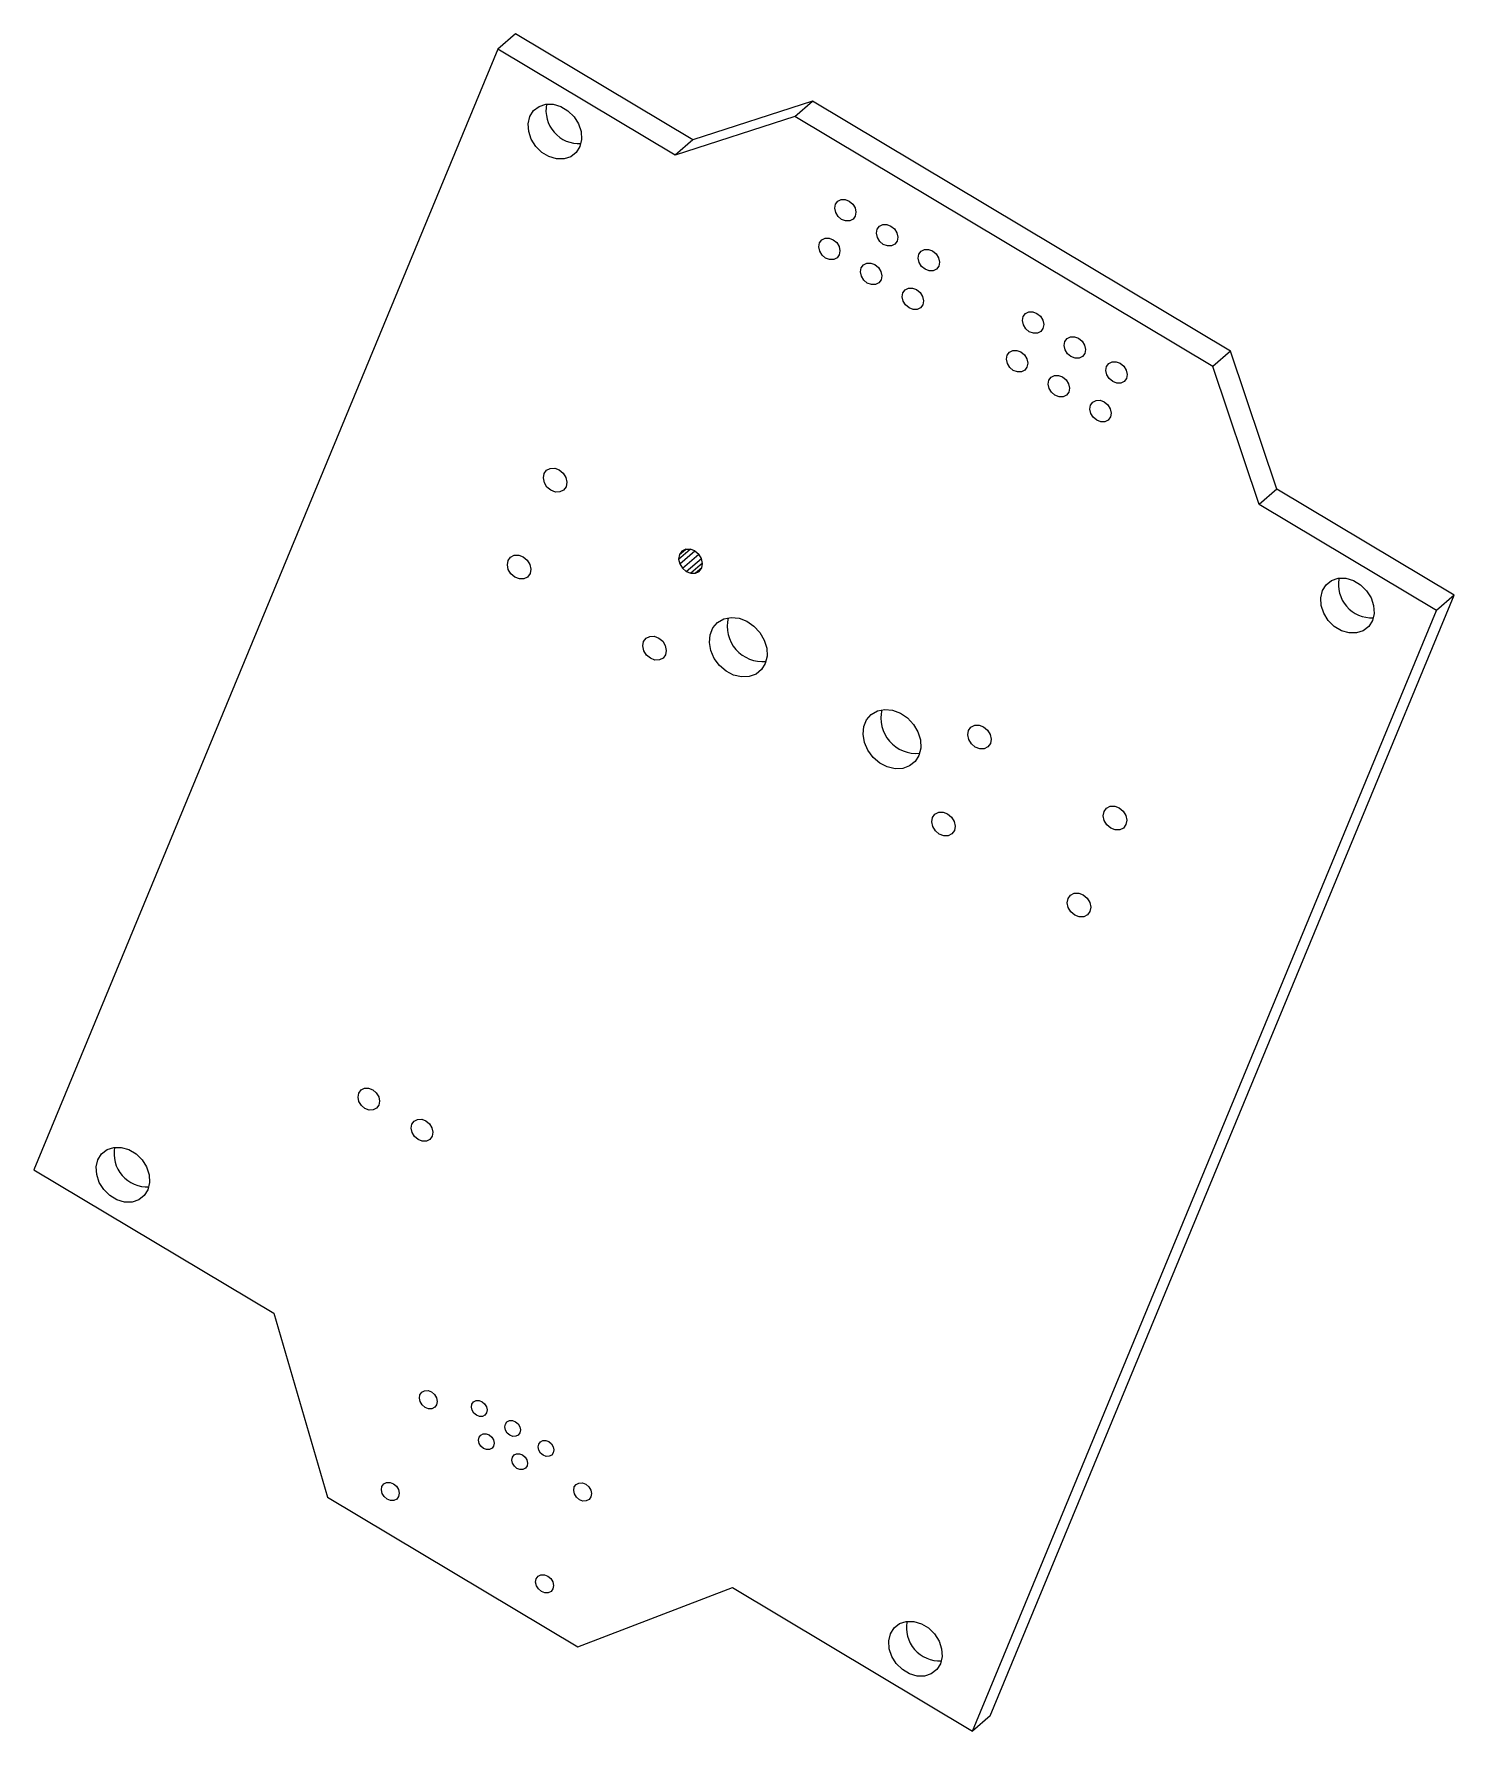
# Paper-space layout '_Isometric' of a CAD drawing. Header units: millimetres. Extents: x 124.3 to 181.3, y -57.8 to 10.4.
import ezdxf

# ---------------------------------------------------------------- set-up
doc = ezdxf.new("R2010")
doc.units = ezdxf.units.MM

psp = doc.layouts.new('_Isometric')

# ---------------------------------------------------------------- linework, layer by layer
at = {"color": 7, "linetype": 'Continuous', "lineweight": 25}
for p, q in [((143.643, 10.367), (142.934, 9.752)), ((150.757, 6.11), (143.643, 10.367)), ((142.934, 9.752), (124.311, -35.232)), ((150.048, 5.495), (142.934, 9.752)), ((155.561, 7.667), (150.757, 6.11)), ((154.852, 7.052), (155.561, 7.667)), ((172.332, -2.369), (155.561, 7.667)), ((154.852, 7.052), (150.048, 5.495)), ((171.623, -2.984), (154.852, 7.052)), ((150.757, 6.11), (150.048, 5.495)), ((172.332, -2.369), (171.623, -2.984)), ((174.194, -7.914), (172.332, -2.369)), ((173.485, -8.529), (171.623, -2.984)), ((174.194, -7.914), (173.485, -8.529)), ((181.309, -12.172), (174.194, -7.914)), ((180.6, -12.787), (173.485, -8.529)), ((150.187, -10.714), (150.645, -10.317)), ((150.219, -10.535), (150.187, -10.714)), ((150.187, -10.714), (150.228, -10.907)), ((150.219, -10.535), (150.459, -10.327)), ((150.318, -10.397), (150.219, -10.535)), ((150.228, -10.907), (150.831, -10.385)), ((150.471, -10.32), (150.318, -10.397)), ((150.337, -11.084), (150.991, -10.517)), ((150.471, -10.32), (150.654, -10.317)), ((150.495, -11.219), (151.101, -10.693)), ((150.839, -10.388), (150.654, -10.317)), ((151.145, -10.885), (150.679, -11.289)), ((150.839, -10.388), (150.997, -10.522)), ((151.105, -10.699), (150.997, -10.522)), ((151.146, -10.892), (151.105, -10.699)), ((151.115, -11.071), (151.146, -10.892)), ((150.228, -10.907), (150.337, -11.084)), ((150.337, -11.084), (150.495, -11.219)), ((150.495, -11.219), (150.679, -11.289)), ((150.679, -11.289), (150.862, -11.286)), ((151.116, -11.066), (150.862, -11.286)), ((150.862, -11.286), (151.015, -11.21)), ((151.015, -11.21), (151.115, -11.071)), ((162.686, -57.156), (181.309, -12.172)), ((181.309, -12.172), (180.6, -12.787)), ((161.977, -57.771), (180.6, -12.787)), ((124.311, -35.232), (133.937, -40.992)), ((133.937, -40.992), (136.099, -48.382)), ((136.099, -48.382), (146.143, -54.393)), ((146.143, -54.393), (152.351, -52.011)), ((152.351, -52.011), (161.977, -57.771)), ((162.686, -57.156), (161.977, -57.771))]:
    psp.add_line(p, q, dxfattribs=at)
at = {"color": 7, "linetype": 'Continuous', "lineweight": 25, "flags": 128}
for points in [[(146.226, 5.847), (146.076, 5.609), (145.858, 5.439), (145.588, 5.351), (145.288, 5.352), (144.983, 5.441), (144.697, 5.612), (144.453, 5.851), (144.272, 6.138), (144.168, 6.45), (144.149, 6.763), (144.217, 7.049), (144.366, 7.287), (144.584, 7.457), (144.855, 7.545), (145.154, 7.544), (145.46, 7.455), (145.745, 7.284), (145.989, 7.045), (146.17, 6.758), (146.274, 6.446), (146.293, 6.134), (146.226, 5.847)], [(157.277, 3.051), (157.188, 2.928), (157.052, 2.86), (156.89, 2.857), (156.727, 2.92), (156.586, 3.039), (156.49, 3.196), (156.453, 3.368), (156.482, 3.527), (156.57, 3.649), (156.706, 3.717), (156.868, 3.72), (157.032, 3.657), (157.172, 3.538), (157.268, 3.381), (157.305, 3.21), (157.277, 3.051)], [(156.635, 1.5), (156.546, 1.377), (156.41, 1.309), (156.248, 1.306), (156.084, 1.369), (155.944, 1.488), (155.848, 1.645), (155.811, 1.816), (155.839, 1.975), (155.928, 2.098), (156.064, 2.166), (156.226, 2.169), (156.389, 2.106), (156.53, 1.987), (156.626, 1.83), (156.663, 1.659), (156.635, 1.5)], [(158.951, 2.049), (158.862, 1.926), (158.726, 1.858), (158.564, 1.856), (158.401, 1.919), (158.26, 2.038), (158.164, 2.195), (158.127, 2.366), (158.156, 2.525), (158.244, 2.648), (158.38, 2.716), (158.542, 2.718), (158.706, 2.655), (158.846, 2.536), (158.942, 2.379), (158.979, 2.208), (158.951, 2.049)], [(160.625, 1.047), (160.536, 0.924), (160.401, 0.857), (160.239, 0.854), (160.075, 0.917), (159.934, 1.036), (159.838, 1.193), (159.802, 1.364), (159.83, 1.523), (159.918, 1.646), (160.054, 1.714), (160.216, 1.717), (160.38, 1.654), (160.52, 1.535), (160.616, 1.378), (160.653, 1.206), (160.625, 1.047)], [(158.309, 0.498), (158.22, 0.375), (158.084, 0.307), (157.922, 0.304), (157.759, 0.367), (157.618, 0.486), (157.522, 0.644), (157.485, 0.815), (157.513, 0.974), (157.602, 1.097), (157.738, 1.165), (157.9, 1.167), (158.064, 1.104), (158.204, 0.985), (158.3, 0.828), (158.337, 0.657), (158.309, 0.498)], [(159.983, -0.504), (159.894, -0.627), (159.758, -0.695), (159.596, -0.697), (159.433, -0.634), (159.292, -0.515), (159.196, -0.358), (159.159, -0.187), (159.188, -0.028), (159.276, 0.095), (159.412, 0.163), (159.574, 0.165), (159.738, 0.102), (159.878, -0.017), (159.974, -0.174), (160.011, -0.345), (159.983, -0.504)], [(164.81, -1.457), (164.721, -1.58), (164.586, -1.648), (164.424, -1.65), (164.26, -1.587), (164.119, -1.468), (164.023, -1.311), (163.987, -1.14), (164.015, -0.981), (164.103, -0.858), (164.239, -0.79), (164.401, -0.788), (164.565, -0.851), (164.705, -0.97), (164.801, -1.127), (164.838, -1.298), (164.81, -1.457)], [(166.484, -2.459), (166.395, -2.582), (166.26, -2.65), (166.098, -2.652), (165.934, -2.589), (165.793, -2.47), (165.698, -2.313), (165.661, -2.142), (165.689, -1.983), (165.778, -1.86), (165.913, -1.792), (166.075, -1.789), (166.239, -1.852), (166.38, -1.971), (166.475, -2.129), (166.512, -2.3), (166.484, -2.459)], [(164.168, -3.008), (164.079, -3.131), (163.944, -3.199), (163.782, -3.202), (163.618, -3.139), (163.477, -3.02), (163.381, -2.863), (163.345, -2.691), (163.373, -2.532), (163.461, -2.409), (163.597, -2.342), (163.759, -2.339), (163.923, -2.402), (164.063, -2.521), (164.159, -2.678), (164.196, -2.849), (164.168, -3.008)], [(165.842, -4.01), (165.753, -4.133), (165.618, -4.201), (165.456, -4.203), (165.292, -4.14), (165.151, -4.021), (165.055, -3.864), (165.019, -3.693), (165.047, -3.534), (165.135, -3.411), (165.271, -3.343), (165.433, -3.341), (165.597, -3.404), (165.737, -3.523), (165.833, -3.68), (165.87, -3.851), (165.842, -4.01)], [(168.158, -3.46), (168.07, -3.583), (167.934, -3.651), (167.772, -3.654), (167.608, -3.591), (167.467, -3.472), (167.372, -3.315), (167.335, -3.144), (167.363, -2.985), (167.452, -2.862), (167.587, -2.794), (167.749, -2.791), (167.913, -2.854), (168.054, -2.973), (168.15, -3.13), (168.186, -3.301), (168.158, -3.46)], [(167.516, -5.012), (167.427, -5.134), (167.292, -5.202), (167.13, -5.205), (166.966, -5.142), (166.825, -5.023), (166.729, -4.866), (166.693, -4.695), (166.721, -4.536), (166.809, -4.413), (166.945, -4.345), (167.107, -4.342), (167.271, -4.405), (167.411, -4.524), (167.507, -4.681), (167.544, -4.853), (167.516, -5.012)], [(145.666, -7.811), (145.568, -7.946), (145.418, -8.022), (145.239, -8.024), (145.058, -7.955), (144.902, -7.823), (144.796, -7.65), (144.756, -7.461), (144.787, -7.285), (144.885, -7.149), (145.035, -7.074), (145.214, -7.071), (145.395, -7.14), (145.55, -7.272), (145.656, -7.446), (145.697, -7.635), (145.666, -7.811)], [(144.221, -11.301), (144.123, -11.437), (143.973, -11.512), (143.794, -11.515), (143.613, -11.445), (143.457, -11.313), (143.351, -11.14), (143.311, -10.951), (143.342, -10.775), (143.44, -10.639), (143.59, -10.564), (143.769, -10.561), (143.95, -10.631), (144.105, -10.762), (144.211, -10.936), (144.252, -11.125), (144.221, -11.301)], [(178.033, -13.186), (177.884, -13.424), (177.665, -13.593), (177.395, -13.682), (177.095, -13.681), (176.79, -13.591), (176.504, -13.42), (176.261, -13.182), (176.079, -12.894), (175.975, -12.582), (175.956, -12.27), (176.024, -11.984), (176.173, -11.746), (176.392, -11.576), (176.662, -11.488), (176.962, -11.488), (177.267, -11.578), (177.553, -11.749), (177.796, -11.988), (177.977, -12.275), (178.082, -12.587), (178.101, -12.899), (178.033, -13.186)], [(153.666, -14.907), (153.513, -15.154), (153.292, -15.335), (153.017, -15.436), (152.711, -15.449), (152.395, -15.374), (152.092, -15.217), (151.826, -14.988), (151.616, -14.705), (151.478, -14.389), (151.421, -14.064), (151.45, -13.753), (151.564, -13.479), (151.752, -13.263), (152.003, -13.121), (152.296, -13.064), (152.61, -13.095), (152.922, -13.212), (153.209, -13.407), (153.449, -13.665), (153.625, -13.967), (153.724, -14.291), (153.738, -14.612), (153.666, -14.907)], [(149.661, -14.556), (149.563, -14.692), (149.413, -14.767), (149.234, -14.77), (149.053, -14.701), (148.898, -14.569), (148.792, -14.395), (148.751, -14.206), (148.782, -14.03), (148.88, -13.895), (149.03, -13.82), (149.21, -13.817), (149.391, -13.886), (149.546, -14.018), (149.652, -14.191), (149.692, -14.381), (149.661, -14.556)], [(159.831, -18.597), (159.679, -18.844), (159.457, -19.024), (159.183, -19.125), (158.876, -19.138), (158.56, -19.064), (158.258, -18.906), (157.992, -18.677), (157.782, -18.395), (157.643, -18.079), (157.587, -17.753), (157.616, -17.442), (157.729, -17.168), (157.918, -16.952), (158.168, -16.811), (158.461, -16.753), (158.776, -16.784), (159.088, -16.901), (159.375, -17.096), (159.615, -17.354), (159.791, -17.656), (159.889, -17.98), (159.903, -18.302), (159.831, -18.597)], [(162.7, -18.124), (162.602, -18.26), (162.452, -18.335), (162.273, -18.338), (162.092, -18.268), (161.936, -18.136), (161.83, -17.963), (161.79, -17.774), (161.821, -17.598), (161.919, -17.462), (162.069, -17.387), (162.248, -17.384), (162.429, -17.454), (162.584, -17.585), (162.69, -17.759), (162.731, -17.948), (162.7, -18.124)], [(161.255, -21.614), (161.157, -21.75), (161.007, -21.825), (160.828, -21.828), (160.647, -21.758), (160.491, -21.627), (160.385, -21.453), (160.345, -21.264), (160.376, -21.088), (160.474, -20.952), (160.624, -20.877), (160.803, -20.874), (160.984, -20.944), (161.139, -21.076), (161.245, -21.249), (161.286, -21.438), (161.255, -21.614)], [(168.14, -21.379), (168.042, -21.515), (167.893, -21.59), (167.713, -21.593), (167.532, -21.524), (167.377, -21.392), (167.271, -21.219), (167.23, -21.029), (167.262, -20.854), (167.359, -20.718), (167.509, -20.643), (167.689, -20.64), (167.87, -20.709), (168.025, -20.841), (168.131, -21.015), (168.171, -21.204), (168.14, -21.379)], [(166.696, -24.87), (166.598, -25.005), (166.448, -25.081), (166.269, -25.083), (166.088, -25.014), (165.932, -24.882), (165.826, -24.709), (165.786, -24.52), (165.817, -24.344), (165.915, -24.208), (166.065, -24.133), (166.244, -24.13), (166.425, -24.199), (166.58, -24.331), (166.686, -24.505), (166.727, -24.694), (166.696, -24.87)], [(138.156, -32.639), (138.066, -32.764), (137.928, -32.833), (137.763, -32.836), (137.597, -32.772), (137.454, -32.651), (137.357, -32.491), (137.319, -32.317), (137.348, -32.156), (137.438, -32.031), (137.576, -31.962), (137.74, -31.959), (137.907, -32.023), (138.05, -32.144), (138.147, -32.304), (138.184, -32.478), (138.156, -32.639)], [(140.291, -33.89), (140.201, -34.014), (140.063, -34.083), (139.898, -34.086), (139.732, -34.022), (139.589, -33.901), (139.492, -33.742), (139.454, -33.568), (139.483, -33.406), (139.573, -33.281), (139.711, -33.212), (139.875, -33.21), (140.042, -33.274), (140.185, -33.395), (140.282, -33.554), (140.319, -33.728), (140.291, -33.89)], [(128.887, -36.035), (128.738, -36.273), (128.519, -36.443), (128.249, -36.531), (127.95, -36.53), (127.644, -36.44), (127.358, -36.269), (127.115, -36.031), (126.934, -35.744), (126.829, -35.431), (126.81, -35.119), (126.878, -34.833), (127.028, -34.595), (127.246, -34.425), (127.516, -34.337), (127.816, -34.337), (128.121, -34.427), (128.407, -34.598), (128.65, -34.837), (128.832, -35.124), (128.936, -35.436), (128.955, -35.748), (128.887, -36.035)], [(140.473, -44.667), (140.398, -44.77), (140.284, -44.827), (140.147, -44.83), (140.01, -44.777), (139.891, -44.676), (139.81, -44.544), (139.779, -44.4), (139.803, -44.266), (139.878, -44.163), (139.992, -44.105), (140.128, -44.103), (140.266, -44.156), (140.385, -44.256), (140.466, -44.389), (140.496, -44.533), (140.473, -44.667)], [(142.478, -44.995), (142.412, -45.086), (142.312, -45.136), (142.193, -45.138), (142.072, -45.092), (141.969, -45.004), (141.898, -44.888), (141.871, -44.762), (141.892, -44.645), (141.957, -44.554), (142.057, -44.504), (142.176, -44.502), (142.297, -44.549), (142.401, -44.636), (142.471, -44.752), (142.498, -44.878), (142.478, -44.995)], [(143.817, -45.797), (143.752, -45.887), (143.652, -45.937), (143.532, -45.939), (143.412, -45.893), (143.308, -45.805), (143.237, -45.69), (143.21, -45.563), (143.231, -45.446), (143.296, -45.356), (143.396, -45.306), (143.516, -45.304), (143.636, -45.35), (143.74, -45.438), (143.811, -45.554), (143.838, -45.68), (143.817, -45.797)], [(142.762, -46.327), (142.697, -46.417), (142.597, -46.467), (142.477, -46.469), (142.357, -46.423), (142.253, -46.335), (142.182, -46.22), (142.155, -46.094), (142.176, -45.976), (142.241, -45.886), (142.341, -45.836), (142.461, -45.834), (142.581, -45.88), (142.685, -45.968), (142.756, -46.084), (142.783, -46.21), (142.762, -46.327)], [(145.156, -46.598), (145.091, -46.689), (144.991, -46.739), (144.871, -46.741), (144.751, -46.694), (144.647, -46.607), (144.577, -46.491), (144.55, -46.365), (144.57, -46.248), (144.636, -46.157), (144.736, -46.107), (144.855, -46.105), (144.976, -46.151), (145.079, -46.239), (145.15, -46.355), (145.177, -46.481), (145.156, -46.598)], [(144.101, -47.128), (144.036, -47.219), (143.936, -47.269), (143.817, -47.271), (143.696, -47.224), (143.592, -47.137), (143.522, -47.021), (143.495, -46.895), (143.515, -46.778), (143.581, -46.687), (143.681, -46.637), (143.8, -46.635), (143.921, -46.682), (144.024, -46.769), (144.095, -46.885), (144.122, -47.011), (144.101, -47.128)], [(138.948, -48.351), (138.873, -48.454), (138.759, -48.511), (138.622, -48.514), (138.484, -48.461), (138.366, -48.36), (138.285, -48.228), (138.254, -48.084), (138.278, -47.95), (138.353, -47.847), (138.467, -47.789), (138.603, -47.787), (138.741, -47.84), (138.86, -47.941), (138.94, -48.073), (138.971, -48.217), (138.948, -48.351)], [(146.667, -48.373), (146.592, -48.477), (146.478, -48.534), (146.341, -48.536), (146.204, -48.483), (146.085, -48.383), (146.004, -48.25), (145.974, -48.106), (145.997, -47.972), (146.072, -47.869), (146.186, -47.812), (146.323, -47.81), (146.46, -47.863), (146.579, -47.963), (146.66, -48.095), (146.69, -48.239), (146.667, -48.373)], [(145.142, -52.057), (145.067, -52.161), (144.953, -52.218), (144.816, -52.22), (144.678, -52.167), (144.56, -52.067), (144.479, -51.935), (144.448, -51.79), (144.472, -51.656), (144.547, -51.553), (144.661, -51.496), (144.797, -51.494), (144.935, -51.547), (145.054, -51.647), (145.134, -51.779), (145.165, -51.923), (145.142, -52.057)], [(160.694, -55.067), (160.545, -55.305), (160.327, -55.475), (160.057, -55.563), (159.757, -55.563), (159.452, -55.473), (159.166, -55.302), (158.922, -55.063), (158.741, -54.776), (158.637, -54.464), (158.618, -54.152), (158.686, -53.865), (158.835, -53.628), (159.053, -53.458), (159.323, -53.369), (159.623, -53.37), (159.928, -53.46), (160.214, -53.631), (160.458, -53.87), (160.639, -54.157), (160.743, -54.469), (160.762, -54.781), (160.694, -55.067)]]:
    psp.add_lwpolyline(points, dxfattribs=at)
at = {"color": 7, "linetype": 'Continuous', "lineweight": 25}
for centre, radius, start, end in [((146.195, 7.293), 1.333, 168.88822, 272.97348), ((178.002, -11.74), 1.333, 168.88822, 272.97348), ((153.558, -13.412), 1.421, 166.3202, 275.5415), ((159.723, -17.101), 1.421, 166.3202, 275.5415), ((128.857, -34.589), 1.333, 168.88822, 272.97348), ((160.664, -53.622), 1.333, 168.88822, 272.97348)]:
    psp.add_arc(centre, radius, start, end, dxfattribs=at)

doc.saveas('drawing.dxf')
